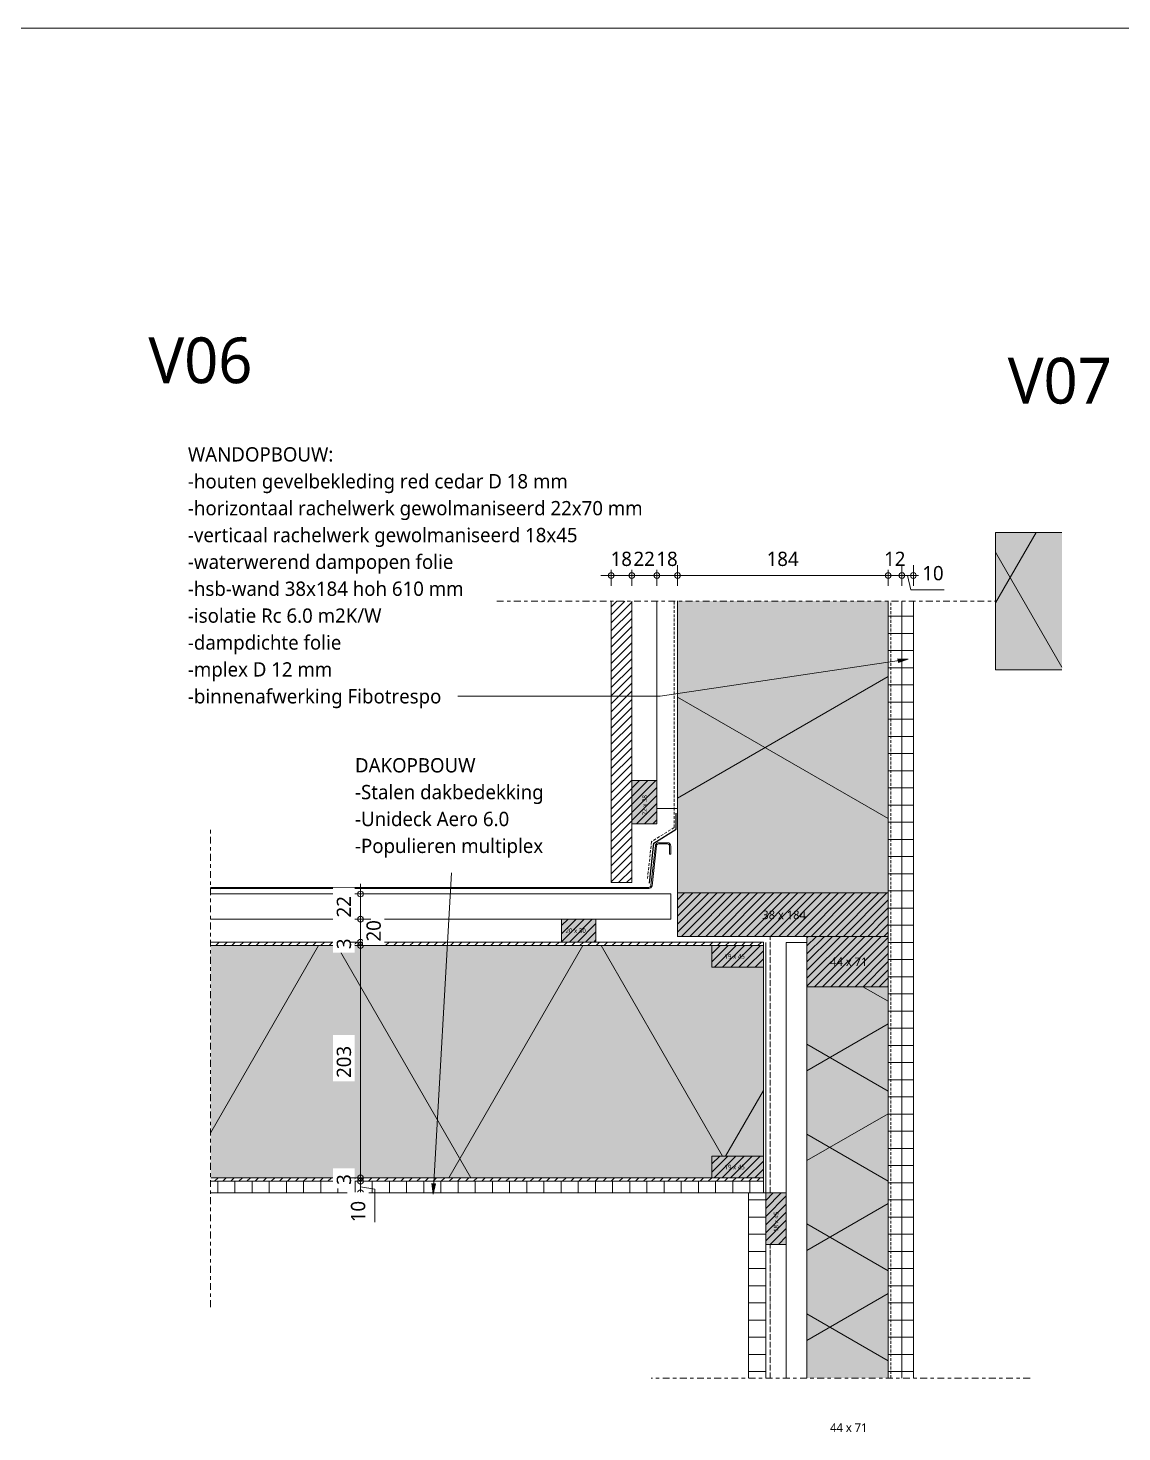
# Model space of a CAD drawing. Header units: millimetres. Extents: x 1381 to 5981, y 1743 to 14688.
# Drawn here: x 3854 to 4810, y 10162 to 11389 of the extents above; entities that cross this region are included whole.
import ezdxf

# ---------------------------------------------------------------- set-up
doc = ezdxf.new("R2010")
doc.units = ezdxf.units.MM
for name, pattern in [('MV_center', [15, 6, -3, 3, -3]), ('MV_hartlijn_staal', [6.6, 5, -0.8, 0, -0.8]), ('MV_hidden', [3.75, 2.5, -1.25])]:
    doc.linetypes.add(name, pattern=pattern)
for name, color, linetype, lineweight in [('A-ANNO-DIMS', 211, 'Continuous', 13), ('A-ANNO-DIMS-5', 211, 'Continuous', 13), ('A-ANNO-NOTE', 131, 'Continuous', 18), ('A-DETL', 90, 'Continuous', 13), ('A-DETL-GENF', 92, 'Continuous', 18), ('A-DETL-MEDM', 33, 'Continuous', 18), ('A-DETL-THIN', 151, 'Continuous', 18), ('G-ANNO-TEXT', 231, 'Continuous', 13)]:
    doc.layers.add(name, color=color, linetype=linetype, lineweight=lineweight)
doc.styles.add('Segoe UI', font='segoeui.ttf', dxfattribs={"height": 7.5})
doc.styles.add('Segoe UI_1', font='segoeui.ttf', dxfattribs={"height": 4})
doc.styles.add('Segoe UI_2', font='segoeui.ttf', dxfattribs={"height": 12.5})
doc.styles.add('Segoe UI_3', font='segoeui.ttf', dxfattribs={"height": 40})
doc.styles.add('Segoe UI_B', font='segoeui.ttf', dxfattribs={"height": 12.5})
doc.dimstyles.new('2_5_mm', dxfattribs={"dimscale": 304.8, "dimtxt": 13.092049, "dimasz": 0.016404, "dimexe": 0.029528, "dimexo": 0.0625, "dimgap": 0.014764, "dimtad": 1, "dimdec": 0, "dimzin": 0, "dimdsep": 46, "dimtxsty": 'Segoe UI_2', "dimblk1": 'DOTBLANK', "dimblk2": 'DOTBLANK', "dimsah": 1, "dimcen": 0.09, "dimdle": 0.029528, "dimazin": 0, "dimtfac": 1, "dimtdec": 4, "dimtix": 1, "dimtmove": 0, "dimatfit": 3, "dimfxl": 0.029528, "dimfxlon": 1, "dimtvp": 1, "dimtfill": 1, "dimtolj": 1, "dimtzin": 0, "dimarcsym": 2})
doc.dimstyles.new('2_5_mm_1', dxfattribs={"dimscale": 304.8, "dimtxt": 13.092049, "dimasz": 0.016404, "dimexe": 0.029528, "dimexo": 0.0625, "dimgap": 0.014764, "dimtad": 1, "dimdec": 0, "dimzin": 0, "dimdsep": 46, "dimtxsty": 'Segoe UI_2', "dimblk1": 'DOTBLANK', "dimblk2": 'DOTBLANK', "dimsah": 1, "dimcen": 0.09, "dimdle": 0.029528, "dimazin": 0, "dimtfac": 1, "dimtdec": 4, "dimtix": 1, "dimtmove": 1, "dimatfit": 3, "dimfxl": 0.029528, "dimfxlon": 1, "dimtvp": 1, "dimtfill": 1, "dimtolj": 1, "dimtzin": 0, "dimarcsym": 2})
doc.dimstyles.new('2_5_mm_2', dxfattribs={"dimscale": 304.8, "dimtxt": 13.092049, "dimasz": 0.016404, "dimexe": 0.029528, "dimexo": 0.0625, "dimgap": 0.014764, "dimtad": 1, "dimdec": 0, "dimzin": 0, "dimdsep": 46, "dimtxsty": 'Segoe UI_2', "dimblk1": 'DOTBLANK', "dimblk2": 'DOTBLANK', "dimsah": 1, "dimcen": 0.09, "dimdle": 0.029528, "dimazin": 0, "dimtfac": 1, "dimtdec": 4, "dimtix": 1, "dimtmove": 2, "dimatfit": 3, "dimfxl": 0.029528, "dimfxlon": 1, "dimtvp": 1, "dimtfill": 1, "dimtolj": 1, "dimtzin": 0, "dimarcsym": 2})
pattern_1 = [(45, (0, 0), (-3.535534, 3.535534), [])]
pattern_2 = [(90, (0, 0), (-15, 9e-16), [])]

# ---------------------------------------------------------------- blocks, each defined once
blk = doc.blocks.new('00 plaatmateriaal - d_12 mm-3690224-Details Strandbaak Paviljoen')
at = {"layer": 'A-DETL-GENF', "lineweight": 13}
h = blk.add_hatch(dxfattribs=at)
h.set_pattern_fill('FP_3', color=256, style=0, pattern_type=2)
h.set_pattern_definition(pattern_2)
h.paths.add_polyline_path([(65, -12), (744, -12), (744, 0), (65, 0)])
blk = doc.blocks.new('00 hout_rechthoekig_sls - SLS 38x184-V60-Details Strandbaak Paviljoen')
at = {"layer": 'A-DETL-GENF', "lineweight": 13}
blk.add_hatch(color=256, dxfattribs=at).paths.add_polyline_path([(0, -38), (184, -38), (184, 0), (0, 0)])
at = {"layer": 'A-DETL-MEDM', "lineweight": 13}
h = blk.add_hatch(dxfattribs=at)
h.set_pattern_fill('FP_88', color=256, style=0, pattern_type=2)
h.set_pattern_definition([(45, (-4421.842, -10633.34), (-3.535534, 3.535534), [])])
h.paths.add_polyline_path([(0, -38), (184, -38), (184, 0), (0, 0)])
at = {"layer": 'A-DETL-MEDM'}
for p, q in [((0, 0), (184, 0)), ((0, -38), (0, 0)), ((184, 0), (184, -38)), ((184, 0), (184, -38)), ((184, 0), (184, -38)), ((113, -38), (0, -38)), ((113, -38), (0, -38)), ((184, -38), (113, -38)), ((184, -38), (113, -38))]:
    blk.add_line(p, q, dxfattribs=at)
blk = doc.blocks.new('42 isolatie - Type 1-3777391-Details Strandbaak Paviljoen')
at = {"layer": 'A-DETL-GENF'}
blk.add_hatch(color=256, dxfattribs=at).paths.add_polyline_path([(0.3, 0.8), (255.3, 0.8), (255.3, 184.8), (0.3, 184.8)])
at = {"layer": 'A-DETL-GENF', "lineweight": 13}
h = blk.add_hatch(dxfattribs=at)
h.set_pattern_fill('FP_2', color=256, style=0, pattern_type=2)
h.set_pattern_definition([(60, (-2126.39, 181.76), (-155.885, 90), []), (120, (-2126.39, 181.76), (-155.885, -90), [])])
h.paths.add_polyline_path([(0.3, 0.8), (255.3, 0.8), (255.3, 184.8), (0.3, 184.8)])
at = {"layer": 'A-DETL-GENF'}
for p, q in [((255.3, 184.8), (0.3, 184.8)), ((0.3, 184.8), (0.3, 0.8)), ((255.3, 184.8), (0.3, 184.8)), ((0.3, 184.8), (0.3, 0.8)), ((0.3, 0.8), (255.3, 0.8)), ((0.3, 0.8), (255.3, 0.8))]:
    blk.add_line(p, q, dxfattribs=at)
blk = doc.blocks.new('00 plaatmateriaal - d_10 mm-3690226-Details Strandbaak Paviljoen')
at = {"layer": 'A-DETL-GENF', "lineweight": 13}
h = blk.add_hatch(dxfattribs=at)
h.set_pattern_fill('FP_3', color=256, style=0, pattern_type=2)
h.set_pattern_definition(pattern_2)
h.paths.add_polyline_path([(736.2, 0), (57.2, 0), (57.2, -10), (736.2, -10)])
at = {"layer": 'A-DETL-MEDM'}
for p, q in [((736.2, 0), (57.2, 0)), ((57.2, -10), (736.2, -10))]:
    blk.add_line(p, q, dxfattribs=at)
blk = doc.blocks.new('NLRS_00_DI_maskeer - Type 1-V61-Details Strandbaak Paviljoen')
at = {"layer": 'A-DETL-GENF', "linetype": 'MV_center'}
blk.add_line((366, 0), (-69.7, 0), dxfattribs=at)
blk = doc.blocks.new('42 isolatie - Type 1-3777735-Details Strandbaak Paviljoen')
at = {"layer": 'A-DETL-GENF'}
blk.add_hatch(color=256, dxfattribs=at).paths.add_polyline_path([(386.3, -0.8), (44.3, -0.8), (44.3, -71.8), (386.3, -71.8)])
at = {"layer": 'A-DETL-GENF', "lineweight": 13}
h = blk.add_hatch(dxfattribs=at)
h.set_pattern_fill('FP_11', color=256, style=0, pattern_type=2)
h.set_pattern_definition([(300, (32.3, -205.2), (-58.89, -34), []), (240, (32.3, -205.2), (-58.89, 34), [])])
h.paths.add_polyline_path([(386.3, -0.8), (44.3, -0.8), (44.3, -71.8), (386.3, -71.8)])
at = {"layer": 'A-DETL-GENF'}
for p, q in [((386.3, -0.8), (44.3, -0.8)), ((386.3, -0.8), (44.3, -0.8)), ((44.3, -71.8), (386.3, -71.8)), ((44.3, -71.8), (386.3, -71.8))]:
    blk.add_line(p, q, dxfattribs=at)
blk = doc.blocks.new('00 hout_rechthoekig_sls - Vuren 44x71-V62-Details Strandbaak Paviljoen')
at = {"layer": 'A-DETL-GENF', "lineweight": 13}
blk.add_hatch(color=256, dxfattribs=at).paths.add_polyline_path([(0, -44), (71, -44), (71, 0), (0, 0)])
at = {"layer": 'A-DETL-MEDM', "lineweight": 13}
h = blk.add_hatch(dxfattribs=at)
h.set_pattern_fill('FP_89', color=256, style=0, pattern_type=2)
h.set_pattern_definition([(45, (-4534.842, -10595.34), (-3.535534, 3.535534), [])])
h.paths.add_polyline_path([(0, -44), (71, -44), (71, 0), (0, 0)])
at = {"layer": 'A-DETL-MEDM'}
for p, q in [((0, 0), (71, 0)), ((0, -44), (0, 0)), ((71, 0), (71, -44)), ((71, 0), (71, -44)), ((71, 0), (71, -44)), ((71, -44), (0, -44)), ((71, -44), (0, -44))]:
    blk.add_line(p, q, dxfattribs=at)
blk = doc.blocks.new('42 isolatie - Type 1-3777572-Details Strandbaak Paviljoen')
at = {"layer": 'A-DETL-GENF'}
blk.add_hatch(color=256, dxfattribs=at).paths.add_polyline_path([(505.3, 0.8), (505.3, 19.8), (550.3, 19.8), (550.3, 184.8), (505.3, 184.8), (505.3, 203.8), (67.3, 203.8), (67.3, 0.8)])
at = {"layer": 'A-DETL-GENF', "lineweight": 13}
h = blk.add_hatch(dxfattribs=at)
h.set_pattern_fill('FP_90', color=256, style=0, pattern_type=2)
h.set_pattern_definition([(60, (-2119.43, 200.86), (-173.205, 100), []), (120, (-2119.43, 200.86), (-173.205, -100), [])])
h.paths.add_polyline_path([(505.3, 0.8), (505.3, 19.8), (550.3, 19.8), (550.3, 184.8), (505.3, 184.8), (505.3, 203.8), (67.3, 203.8), (67.3, 0.8)])
at = {"layer": 'A-DETL-GENF'}
for p, q in [((505.3, 203.8), (67.3, 203.8)), ((505.3, 203.8), (67.3, 203.8)), ((550.3, 19.8), (550.3, 184.8)), ((550.3, 19.8), (550.3, 184.8)), ((67.3, 0.8), (505.3, 0.8)), ((67.3, 0.8), (505.3, 0.8))]:
    blk.add_line(p, q, dxfattribs=at)
blk = doc.blocks.new('00 plaatmateriaal - d_10 mm-3690229-Details Strandbaak Paviljoen')
at = {"layer": 'A-DETL-GENF', "lineweight": 13}
h = blk.add_hatch(dxfattribs=at)
h.set_pattern_fill('FP_3', color=256, style=0, pattern_type=2)
h.set_pattern_definition(pattern_2)
h.paths.add_polyline_path([(550, -10), (550, 0), (67, 0), (67, -10)])
at = {"layer": 'A-DETL-MEDM'}
for p, q in [((550, 0), (67, 0)), ((550, -10), (550, 0)), ((67, -10), (550, -10))]:
    blk.add_line(p, q, dxfattribs=at)
blk = doc.blocks.new('00 hout_rechthoekig_sls - Vuren 19x45-4309816-Details Strandbaak Paviljoen')
at = {"layer": 'A-DETL-GENF', "lineweight": 13}
blk.add_hatch(color=256, dxfattribs=at).paths.add_polyline_path([(0, 19), (0, 0), (45, 0), (45, 19)])
at = {"layer": 'A-DETL-MEDM', "lineweight": 13}
h = blk.add_hatch(dxfattribs=at)
h.set_pattern_fill('FP_91', color=256, style=0, pattern_type=2)
h.set_pattern_definition([(225, (4496.842, 10403.34), (3.535534, -3.535534), [])])
h.paths.add_polyline_path([(0, 19), (0, 0), (45, 0), (45, 19)])
at = {"layer": 'A-DETL-MEDM'}
for p, q in [((45, 19), (0, 19)), ((0, 19), (0, 0)), ((45, 19), (0, 19)), ((45, 0), (45, 19)), ((45, 0), (45, 19)), ((45, 0), (45, 19)), ((0, 0), (45, 0))]:
    blk.add_line(p, q, dxfattribs=at)
blk = doc.blocks.new('00 hout_rechthoekig_sls - Vuren 19x45-V64-Details Strandbaak Paviljoen')
at = {"layer": 'A-DETL-GENF', "lineweight": 13}
blk.add_hatch(color=256, dxfattribs=at).paths.add_polyline_path([(0, 19), (0, 0), (45, 0), (45, 19)])
at = {"layer": 'A-DETL-MEDM', "lineweight": 13}
h = blk.add_hatch(dxfattribs=at)
h.set_pattern_fill('FP_92', color=256, style=0, pattern_type=2)
h.set_pattern_definition([(225, (4496.842, 10587.34), (3.535534, -3.535534), [])])
h.paths.add_polyline_path([(0, 19), (0, 0), (45, 0), (45, 19)])
at = {"layer": 'A-DETL-MEDM'}
for p, q in [((45, 19), (0, 19)), ((0, 19), (0, 0)), ((45, 19), (0, 19)), ((45, 0), (45, 19)), ((45, 0), (45, 19)), ((45, 0), (45, 19)), ((0, 0), (45, 0))]:
    blk.add_line(p, q, dxfattribs=at)
blk = doc.blocks.new('00 hout_rechthoekig_sls - Vuren 22x38-V65-Details Strandbaak Paviljoen')
at = {"layer": 'A-DETL-GENF', "lineweight": 13}
blk.add_hatch(color=256, dxfattribs=at).paths.add_polyline_path([(38, 22), (0, 22), (0, 0), (38, 0)])
at = {"layer": 'A-DETL-MEDM', "lineweight": 13}
h = blk.add_hatch(dxfattribs=at)
h.set_pattern_fill('FP_93', color=256, style=0, pattern_type=2)
h.set_pattern_definition([(135, (10731.522, -4381.842), (-3.535534, -3.535534), [])])
h.paths.add_polyline_path([(38, 22), (0, 22), (0, 0), (38, 0)])
at = {"layer": 'A-DETL-MEDM'}
for p, q in [((38, 22), (0, 22)), ((0, 22), (0, 0)), ((38, 22), (0, 22)), ((38, 0), (38, 22)), ((38, 0), (38, 22)), ((38, 0), (38, 22)), ((0, 0), (38, 0))]:
    blk.add_line(p, q, dxfattribs=at)
blk = doc.blocks.new('00 hout_rechthoekig_sls - Vuren 18x45-V66-Details Strandbaak Paviljoen')
at = {"layer": 'A-DETL-GENF', "lineweight": 13}
blk.add_hatch(color=256, dxfattribs=at).paths.add_polyline_path([(45, 18), (0, 18), (0, 0), (45, 0)])
at = {"layer": 'A-DETL-MEDM', "lineweight": 13}
h = blk.add_hatch(dxfattribs=at)
h.set_pattern_fill('FP_94', color=256, style=0, pattern_type=2)
h.set_pattern_definition([(135, (10371.06, -4498.842), (-3.535534, -3.535534), [])])
h.paths.add_polyline_path([(45, 18), (0, 18), (0, 0), (45, 0)])
at = {"layer": 'A-DETL-MEDM'}
for p, q in [((45, 18), (0, 18)), ((0, 18), (0, 0)), ((45, 18), (0, 18)), ((45, 0), (45, 18)), ((45, 0), (45, 18)), ((45, 0), (45, 18)), ((0, 0), (45, 0))]:
    blk.add_line(p, q, dxfattribs=at)
blk = doc.blocks.new('00 plaatmateriaal - d_15 mm-3690233-Details Strandbaak Paviljoen')
at = {"layer": 'A-DETL-GENF', "lineweight": 13}
h = blk.add_hatch(dxfattribs=at)
h.set_pattern_fill('FP_3', color=256, style=0, pattern_type=2)
h.set_pattern_definition(pattern_2)
h.paths.add_polyline_path([(161.7, 0), (0, 0), (0, -15), (161.7, -15)])
at = {"layer": 'A-DETL-MEDM'}
for p, q in [((161.7, 0), (0, 0)), ((0, 0), (0, -15)), ((0, -15), (161.7, -15))]:
    blk.add_line(p, q, dxfattribs=at)
blk = doc.blocks.new('NLRS_00_DI_maskeer - Type 1-4234866-Details Strandbaak Paviljoen')
at = {"layer": 'A-DETL-GENF', "linetype": 'MV_center'}
blk.add_line((231, 0), (-100, 0), dxfattribs=at)
blk = doc.blocks.new('NLRS_00_DI_maskeer - Type 1-4234867-Details Strandbaak Paviljoen')
at = {"layer": 'A-DETL-GENF', "linetype": 'MV_center'}
blk.add_line((319, 0), (-100, 0), dxfattribs=at)
blk = doc.blocks.new('00 hout_rechthoekig_sls - Vuren 20x30-4309817-Details Strandbaak Paviljoen')
at = {"layer": 'A-DETL-GENF', "lineweight": 13}
blk.add_hatch(color=256, dxfattribs=at).paths.add_polyline_path([(0, 20), (0, 0), (30, 0), (30, 20)])
at = {"layer": 'A-DETL-MEDM', "lineweight": 13}
h = blk.add_hatch(dxfattribs=at)
h.set_pattern_fill('FP_95', color=256, style=0, pattern_type=2)
h.set_pattern_definition([(225, (4350.46, 10610.34), (3.535534, -3.535534), [])])
h.paths.add_polyline_path([(0, 20), (0, 0), (30, 0), (30, 20)])
at = {"layer": 'A-DETL-MEDM'}
for p, q in [((30, 20), (0, 20)), ((0, 20), (0, 0)), ((30, 20), (0, 20)), ((30, 0), (30, 20)), ((30, 0), (30, 20)), ((30, 0), (30, 20)), ((0, 0), (30, 0))]:
    blk.add_line(p, q, dxfattribs=at)
blk = doc.blocks.new('42 isolatie - Type 1-3871301-Details Strandbaak Paviljoen')
at = {"layer": 'A-DETL-GENF'}
h = blk.add_hatch(color=256, dxfattribs=at)
h.paths.add_polyline_path([(432.8, -0.8), (374.7, -0.8), (374.7, -120.8), (432.8, -120.8), (432.8, -100.8)])
h.paths.add_polyline_path([(85, -0.8), (0.3, -0.8), (0.3, -100.8), (85, -100.8), (85, -36.3)])
h.paths.add_polyline_path([(2.3, -102.8), (2.3, -120.8), (85, -120.8), (85, -102.8)])
at = {"layer": 'A-DETL-GENF', "lineweight": 13}
h = blk.add_hatch(dxfattribs=at)
h.set_pattern_fill('FP_64', color=256, style=0, pattern_type=2)
h.set_pattern_definition([(300, (12.83, -244.8), (-107.387, -62), []), (240, (12.83, -244.8), (-107.387, 62), [])])
h.paths.add_polyline_path([(432.8, -0.8), (374.7, -0.8), (374.7, -120.8), (432.8, -120.8), (432.8, -100.8)])
h.paths.add_polyline_path([(85, -0.8), (0.3, -0.8), (0.3, -100.8), (85, -100.8), (85, -36.3)])
h.paths.add_polyline_path([(2.3, -102.8), (2.3, -120.8), (85, -120.8), (85, -102.8)])
at = {"layer": 'A-DETL-GENF'}
for p, q in [((85, -0.8), (0.3, -0.8)), ((0.3, -0.8), (0.3, -36.3)), ((85, -0.8), (0.3, -0.8)), ((432.8, -0.8), (374.7, -0.8)), ((432.8, -0.8), (374.7, -0.8)), ((432.8, -120.8), (432.8, -0.8)), ((432.8, -120.8), (432.8, -0.8)), ((2.3, -120.8), (85, -120.8)), ((2.3, -120.8), (85, -120.8)), ((374.7, -120.8), (432.8, -120.8)), ((374.7, -120.8), (432.8, -120.8))]:
    blk.add_line(p, q, dxfattribs=at)
blk = doc.blocks.new('DIMBLOCK75-Details Strandbaak Paviljoen')
at = {"layer": 'A-ANNO-DIMS-5'}
for p, q in [((4363.8, 10910.6), (4363.8, 10919.6)), ((4381.8, 10910.6), (4381.8, 10919.6)), ((4354.8, 10910.6), (4381.8, 10910.6)), ((4363.8, 10910.6), (4363.8, 10901.6)), ((4381.8, 10910.6), (4381.8, 10901.6))]:
    blk.add_line(p, q, dxfattribs=at)
for centre in [(4363.8, 10910.6), (4381.8, 10910.6)]:
    blk.add_circle(centre, 2.5, dxfattribs=at)
at = {"layer": 'A-ANNO-DIMS-5', "color": 0, "insert": (4363.3, 10931.4), "char_height": 12.5, "width": 22.852, "attachment_point": 1, "line_spacing_factor": 1.142579, "style": 'Segoe UI_2', "bg_fill": 3, "box_fill_scale": 1.25, "bg_fill_color": 9, "bg_fill_true_color": 13158600, "bg_fill_transparency": 0}
blk.add_mtext('18', dxfattribs=at)
blk = doc.blocks.new('_DotBlank')
at = {"color": 0, "linetype": 'ByBlock', "lineweight": -2}
blk.add_line((-0.5, 0), (-1, 0), dxfattribs=at)
blk.add_circle((0, 0), 0.5, dxfattribs=at)
blk = doc.blocks.new('DIMBLOCK76-Details Strandbaak Paviljoen')
at = {"layer": 'A-ANNO-DIMS-5'}
for p, q in [((4381.8, 10910.6), (4381.8, 10919.6)), ((4403.8, 10910.6), (4403.8, 10919.6)), ((4381.8, 10910.6), (4403.8, 10910.6)), ((4381.8, 10910.6), (4381.8, 10901.6)), ((4403.8, 10910.6), (4403.8, 10901.6))]:
    blk.add_line(p, q, dxfattribs=at)
for centre in [(4381.8, 10910.6), (4403.8, 10910.6)]:
    blk.add_circle(centre, 2.5, dxfattribs=at)
at = {"layer": 'A-ANNO-DIMS-5', "color": 0, "insert": (4383.3, 10931.4), "char_height": 12.5, "width": 22.852, "attachment_point": 1, "line_spacing_factor": 1.142579, "style": 'Segoe UI_2', "bg_fill": 3, "box_fill_scale": 1.25, "bg_fill_color": 9, "bg_fill_true_color": 13158600, "bg_fill_transparency": 0}
blk.add_mtext('22', dxfattribs=at)
blk = doc.blocks.new('DIMBLOCK77-Details Strandbaak Paviljoen')
at = {"layer": 'A-ANNO-DIMS-5'}
for p, q in [((4403.8, 10910.6), (4403.8, 10919.6)), ((4421.8, 10910.6), (4421.8, 10919.6)), ((4403.8, 10910.6), (4421.8, 10910.6)), ((4403.8, 10910.6), (4403.8, 10901.6)), ((4421.8, 10910.6), (4421.8, 10901.6))]:
    blk.add_line(p, q, dxfattribs=at)
for centre in [(4403.8, 10910.6), (4421.8, 10910.6)]:
    blk.add_circle(centre, 2.5, dxfattribs=at)
at = {"layer": 'A-ANNO-DIMS-5', "color": 0, "insert": (4403.3, 10931.4), "char_height": 12.5, "width": 22.852, "attachment_point": 1, "line_spacing_factor": 1.142579, "style": 'Segoe UI_2', "bg_fill": 3, "box_fill_scale": 1.25, "bg_fill_color": 9, "bg_fill_true_color": 13158600, "bg_fill_transparency": 0}
blk.add_mtext('18', dxfattribs=at)
blk = doc.blocks.new('DIMBLOCK78-Details Strandbaak Paviljoen')
at = {"layer": 'A-ANNO-DIMS-5'}
for p, q in [((4421.8, 10910.6), (4421.8, 10919.6)), ((4605.8, 10910.6), (4605.8, 10919.6)), ((4421.8, 10910.6), (4605.8, 10910.6)), ((4421.8, 10910.6), (4421.8, 10901.6)), ((4605.8, 10910.6), (4605.8, 10901.6))]:
    blk.add_line(p, q, dxfattribs=at)
for centre in [(4421.8, 10910.6), (4605.8, 10910.6)]:
    blk.add_circle(centre, 2.5, dxfattribs=at)
at = {"layer": 'A-ANNO-DIMS-5', "color": 0, "insert": (4499.6, 10931.4), "char_height": 12.5, "width": 34.277, "attachment_point": 1, "line_spacing_factor": 1.142579, "style": 'Segoe UI_2', "bg_fill": 3, "box_fill_scale": 1.25, "bg_fill_color": 9, "bg_fill_true_color": 13158600, "bg_fill_transparency": 0}
blk.add_mtext('184', dxfattribs=at)
blk = doc.blocks.new('DIMBLOCK79-Details Strandbaak Paviljoen')
at = {"layer": 'A-ANNO-DIMS-5'}
for p, q in [((4605.8, 10910.6), (4605.8, 10919.6)), ((4617.8, 10910.6), (4617.8, 10919.6)), ((4605.8, 10910.6), (4617.8, 10910.6)), ((4605.8, 10910.6), (4605.8, 10901.6)), ((4617.8, 10910.6), (4617.8, 10901.6))]:
    blk.add_line(p, q, dxfattribs=at)
for centre in [(4605.8, 10910.6), (4617.8, 10910.6)]:
    blk.add_circle(centre, 2.5, dxfattribs=at)
at = {"layer": 'A-ANNO-DIMS-5', "color": 0, "insert": (4602.3, 10931.4), "char_height": 12.5, "width": 22.852, "attachment_point": 1, "line_spacing_factor": 1.142579, "style": 'Segoe UI_2', "bg_fill": 3, "box_fill_scale": 1.25, "bg_fill_color": 9, "bg_fill_true_color": 13158600, "bg_fill_transparency": 0}
blk.add_mtext('12', dxfattribs=at)
blk = doc.blocks.new('DIMBLOCK80-Details Strandbaak Paviljoen')
at = {"layer": 'A-ANNO-DIMS-5'}
for p, q in [((4617.8, 10910.6), (4617.8, 10919.6)), ((4627.8, 10910.6), (4627.8, 10919.6)), ((4617.8, 10910.6), (4636.8, 10910.6)), ((4617.8, 10910.6), (4617.8, 10901.6)), ((4625.6, 10898.1), (4622.8, 10910.6)), ((4627.8, 10910.6), (4627.8, 10901.6)), ((4654.6, 10898.1), (4625.6, 10898.1))]:
    blk.add_line(p, q, dxfattribs=at)
for centre in [(4617.8, 10910.6), (4627.8, 10910.6)]:
    blk.add_circle(centre, 2.5, dxfattribs=at)
at = {"layer": 'A-ANNO-DIMS-5', "color": 0, "insert": (4635.6, 10918.9), "char_height": 12.5, "width": 22.852, "attachment_point": 1, "line_spacing_factor": 1.142579, "style": 'Segoe UI_2', "bg_fill": 3, "box_fill_scale": 1.25, "bg_fill_color": 9, "bg_fill_true_color": 13158600, "bg_fill_transparency": 0}
blk.add_mtext('10', dxfattribs=at)
blk = doc.blocks.new('DIMBLOCK85-Details Strandbaak Paviljoen')
at = {"layer": 'A-ANNO-DIMS-5'}
for p, q in [((4144.8, 10381.3), (4135.8, 10381.3)), ((4144.8, 10362.3), (4144.8, 10381.3)), ((4144.8, 10381.3), (4153.8, 10381.3)), ((4144.8, 10371.3), (4135.8, 10371.3)), ((4157.3, 10374.5), (4144.8, 10376.3)), ((4144.8, 10371.3), (4153.8, 10371.3)), ((4157.3, 10345.5), (4157.3, 10374.5))]:
    blk.add_line(p, q, dxfattribs=at)
for centre in [(4144.8, 10381.3), (4144.8, 10371.3)]:
    blk.add_circle(centre, 2.5, dxfattribs=at)
at = {"layer": 'A-ANNO-DIMS-5', "color": 0, "insert": (4136.4, 10345.5), "char_height": 12.5, "width": 22.852, "attachment_point": 1, "rotation": 90, "line_spacing_factor": 1.142579, "style": 'Segoe UI_2', "bg_fill": 3, "box_fill_scale": 1.25, "bg_fill_color": 9, "bg_fill_true_color": 13158600, "bg_fill_transparency": 0}
blk.add_mtext('10', dxfattribs=at)
blk = doc.blocks.new('DIMBLOCK86-Details Strandbaak Paviljoen')
at = {"layer": 'A-ANNO-DIMS-5'}
for p, q in [((4144.8, 10384.3), (4135.8, 10384.3)), ((4144.8, 10381.3), (4135.8, 10381.3)), ((4144.8, 10381.3), (4144.8, 10384.3)), ((4144.8, 10384.3), (4153.8, 10384.3)), ((4144.8, 10381.3), (4153.8, 10381.3))]:
    blk.add_line(p, q, dxfattribs=at)
for centre in [(4144.8, 10384.3), (4144.8, 10381.3)]:
    blk.add_circle(centre, 2.5, dxfattribs=at)
at = {"layer": 'A-ANNO-DIMS-5', "color": 0, "insert": (4124, 10378.1), "char_height": 12.5, "width": 11.426, "attachment_point": 1, "rotation": 90, "line_spacing_factor": 1.142579, "style": 'Segoe UI_2', "bg_fill": 3, "box_fill_scale": 1.25, "bg_fill_color": 9, "bg_fill_true_color": 13158600, "bg_fill_transparency": 0}
blk.add_mtext('3', dxfattribs=at)
blk = doc.blocks.new('DIMBLOCK87-Details Strandbaak Paviljoen')
at = {"layer": 'A-ANNO-DIMS-5'}
for p, q in [((4144.8, 10587.3), (4135.8, 10587.3)), ((4144.8, 10384.3), (4144.8, 10587.3)), ((4144.8, 10587.3), (4153.8, 10587.3)), ((4144.8, 10384.3), (4135.8, 10384.3)), ((4144.8, 10384.3), (4153.8, 10384.3))]:
    blk.add_line(p, q, dxfattribs=at)
for centre in [(4144.8, 10587.3), (4144.8, 10384.3)]:
    blk.add_circle(centre, 2.5, dxfattribs=at)
at = {"layer": 'A-ANNO-DIMS-5', "color": 0, "insert": (4124, 10471.6), "char_height": 12.5, "width": 34.277, "attachment_point": 1, "rotation": 90, "line_spacing_factor": 1.142579, "style": 'Segoe UI_2', "bg_fill": 3, "box_fill_scale": 1.25, "bg_fill_color": 9, "bg_fill_true_color": 13158600, "bg_fill_transparency": 0}
blk.add_mtext('203', dxfattribs=at)
blk = doc.blocks.new('DIMBLOCK88-Details Strandbaak Paviljoen')
at = {"layer": 'A-ANNO-DIMS-5'}
for p, q in [((4144.8, 10590.3), (4135.8, 10590.3)), ((4144.8, 10587.3), (4135.8, 10587.3)), ((4144.8, 10587.3), (4144.8, 10590.3)), ((4144.8, 10590.3), (4153.8, 10590.3)), ((4144.8, 10587.3), (4153.8, 10587.3))]:
    blk.add_line(p, q, dxfattribs=at)
for centre in [(4144.8, 10590.3), (4144.8, 10587.3)]:
    blk.add_circle(centre, 2.5, dxfattribs=at)
at = {"layer": 'A-ANNO-DIMS-5', "color": 0, "insert": (4124, 10584.1), "char_height": 12.5, "width": 11.426, "attachment_point": 1, "rotation": 90, "line_spacing_factor": 1.142579, "style": 'Segoe UI_2', "bg_fill": 3, "box_fill_scale": 1.25, "bg_fill_color": 9, "bg_fill_true_color": 13158600, "bg_fill_transparency": 0}
blk.add_mtext('3', dxfattribs=at)
blk = doc.blocks.new('DIMBLOCK89-Details Strandbaak Paviljoen')
at = {"layer": 'A-ANNO-DIMS-5'}
for p, q in [((4144.8, 10610.3), (4135.8, 10610.3)), ((4144.8, 10590.3), (4144.8, 10610.3)), ((4144.8, 10610.3), (4153.8, 10610.3)), ((4144.8, 10590.3), (4135.8, 10590.3)), ((4144.8, 10590.3), (4153.8, 10590.3))]:
    blk.add_line(p, q, dxfattribs=at)
for centre in [(4144.8, 10610.3), (4144.8, 10590.3)]:
    blk.add_circle(centre, 2.5, dxfattribs=at)
at = {"layer": 'A-ANNO-DIMS-5', "color": 0, "insert": (4150, 10590.8), "char_height": 12.5, "width": 22.852, "attachment_point": 1, "rotation": 90, "line_spacing_factor": 1.142579, "style": 'Segoe UI_2', "bg_fill": 3, "box_fill_scale": 1.25, "bg_fill_color": 9, "bg_fill_true_color": 13158600, "bg_fill_transparency": 0}
blk.add_mtext('20', dxfattribs=at)
blk = doc.blocks.new('DIMBLOCK90-Details Strandbaak Paviljoen')
at = {"layer": 'A-ANNO-DIMS-5'}
for p, q in [((4144.8, 10610.3), (4144.8, 10641.3)), ((4144.8, 10632.3), (4135.8, 10632.3)), ((4144.8, 10632.3), (4153.8, 10632.3)), ((4144.8, 10610.3), (4135.8, 10610.3)), ((4144.8, 10610.3), (4153.8, 10610.3))]:
    blk.add_line(p, q, dxfattribs=at)
for centre in [(4144.8, 10632.3), (4144.8, 10610.3)]:
    blk.add_circle(centre, 2.5, dxfattribs=at)
at = {"layer": 'A-ANNO-DIMS-5', "color": 0, "insert": (4124, 10611.8), "char_height": 12.5, "width": 22.852, "attachment_point": 1, "rotation": 90, "line_spacing_factor": 1.142579, "style": 'Segoe UI_2', "bg_fill": 3, "box_fill_scale": 1.25, "bg_fill_color": 9, "bg_fill_true_color": 13158600, "bg_fill_transparency": 0}
blk.add_mtext('22', dxfattribs=at)

msp = doc.modelspace()

# ---------------------------------------------------------------- hatches: boundary and pattern name
at = {"layer": 'A-DETL-GENF', "lineweight": 13}
h = msp.add_hatch(dxfattribs=at)
h.set_pattern_fill('FP_36', color=250, style=0, pattern_type=2)
h.set_pattern_definition(pattern_1)
h.paths.add_polyline_path([(4381.8, 10642.3), (4381.8, 10888.3), (4363.8, 10888.3), (4363.8, 10642.3)])
h = msp.add_hatch(dxfattribs=at)
h.set_pattern_fill('FP_36', color=250, style=0, pattern_type=2)
h.set_pattern_definition(pattern_1)
h.paths.add_polyline_path([(4013.8, 10587.3), (4496.8, 10587.3), (4496.8, 10590.3), (4013.8, 10590.3)])
h = msp.add_hatch(dxfattribs=at)
h.set_pattern_fill('FP_36', color=250, style=0, pattern_type=2)
h.set_pattern_definition(pattern_1)
h.paths.add_polyline_path([(4496.8, 10381.3), (4496.8, 10384.3), (4013.8, 10384.3), (4013.8, 10381.3), (4451.8, 10381.3)])
at = {"layer": 'G-ANNO-TEXT'}
for points in [[(4623.4, 10837.5), (4614.3, 10837.7), (4614.8, 10834.6)], [(4208.3, 10370.1), (4210.4, 10379), (4207.2, 10379.2)]]:
    msp.add_hatch(color=7, dxfattribs=at).paths.add_polyline_path(points)

# ---------------------------------------------------------------- linework, layer by layer
at = {"layer": 'A-DETL', "lineweight": 18}
for p, q in [((1381.5, 11388.9), (5981.5, 11388.9)), ((4363.8, 10888.3), (4363.8, 10642.3)), ((4381.8, 10731.5), (4381.8, 10888.3)), ((4403.8, 10731.5), (4403.8, 10888.3)), ((4403.8, 10707.1), (4421.8, 10707.1)), ((4381.8, 10642.3), (4381.8, 10693.5)), ((4363.8, 10642.3), (4381.8, 10642.3)), ((4013.8, 10632.3), (4415.9, 10632.3)), ((4415.9, 10610.3), (4415.9, 10632.3)), ((4415.9, 10610.3), (4013.8, 10610.3)), ((4320.5, 10590.3), (4013.8, 10590.3)), ((4496.8, 10590.3), (4350.5, 10590.3)), ((4496.8, 10587.3), (4496.8, 10590.3)), ((4498.8, 10371.1), (4498.8, 10589.8)), ((4516.8, 10371.1), (4516.8, 10589.8)), ((4516.8, 10589.8), (4534.8, 10589.8)), ((4496.8, 10381.3), (4496.8, 10384.3)), ((4498.8, 10209.3), (4498.8, 10326.1)), ((4516.8, 10209.3), (4516.8, 10326.1))]:
    msp.add_line(p, q, dxfattribs=at)
at = {"layer": 'A-DETL', "linetype": 'MV_hidden', "lineweight": 18}
for p, q in [((4418.8, 10690.4), (4418.8, 10888.3)), ((4608.2, 10209.3), (4608.2, 10888.3)), ((4418.8, 10690.4), (4399.1, 10678)), ((4399.1, 10678), (4395.4, 10644.9))]:
    msp.add_line(p, q, dxfattribs=at)
at = {"layer": 'A-DETL', "lineweight": 25}
for p, q in [((4420.7, 10688.9), (4420.7, 10703)), ((4401.1, 10676.7), (4420.7, 10688.9)), ((4397.2, 10641.7), (4401.1, 10676.7))]:
    msp.add_line(p, q, dxfattribs=at)
at = {"layer": 'A-DETL', "linetype": 'MV_hartlijn_staal'}
for p, q in [((4502.8, 10371.1), (4502.8, 10595.3)), ((4502.8, 10209.3), (4502.8, 10326.1))]:
    msp.add_line(p, q, dxfattribs=at)
at = {"layer": 'A-DETL-THIN'}
for p, q in [((4402.4, 10674.6), (4398.5, 10639.7)), ((4403.4, 10674.5), (4399.5, 10639.5)), ((4405.3, 10677.1), (4412.9, 10677.1)), ((4412.9, 10676.1), (4405.3, 10676.1)), ((4414.9, 10667.1), (4414.9, 10674.1)), ((4415.9, 10674.1), (4415.9, 10667.1)), ((4414.9, 10667.1), (4415.9, 10667.1)), ((4013.8, 10638.1), (4396.6, 10638.1)), ((4013.8, 10637.1), (4396.6, 10637.1))]:
    msp.add_line(p, q, dxfattribs=at)
for centre, radius, start, end in [((4405.3, 10674.1), 3, 90, 169), ((4405.3, 10674.1), 2, 90, 169), ((4412.9, 10674.1), 3, 0, 90), ((4412.9, 10674.1), 2, 0, 90), ((4396.6, 10640.1), 2, 270, 349), ((4396.6, 10640.1), 3, 270, 349)]:
    msp.add_arc(centre, radius, start, end, dxfattribs=at)
at = {"layer": 'G-ANNO-TEXT', "color": 250}
for p, q in [((4623.4, 10837.5), (4406.7, 10805.1)), ((4623.4, 10837.5), (4614.3, 10837.7)), ((4614.3, 10837.7), (4614.8, 10834.6)), ((4614.8, 10834.6), (4623.4, 10837.5)), ((4406.7, 10805.1), (4229.7, 10805.1)), ((4208.3, 10370.1), (4224.2, 10650.9)), ((4210.4, 10379), (4207.2, 10379.2)), ((4207.2, 10379.2), (4208.3, 10370.1)), ((4208.3, 10370.1), (4210.4, 10379))]:
    msp.add_line(p, q, dxfattribs=at)

# ---------------------------------------------------------------- block references
at = {"layer": 'A-DETL-GENF'}
for name, p, rotation in [('42 isolatie - Type 1-3871301-Details Strandbaak Paviljoen', (5132.3, 10827.5), 180), ('42 isolatie - Type 1-3777391-Details Strandbaak Paviljoen', (4606.6, 10633.1), 89.99999999999999), ('42 isolatie - Type 1-3777735-Details Strandbaak Paviljoen', (4606.6, 10595.6), 270.0000000000004)]:
    msp.add_blockref(name, p, dxfattribs=dict(at, rotation=rotation))
at = {"layer": 'A-DETL-GENF', "linetype": 'MV_center'}
for name, p, rotation in [('NLRS_00_DI_maskeer - Type 1-V61-Details Strandbaak Paviljoen', (4629.8, 10888.3), 180), ('NLRS_00_DI_maskeer - Type 1-4234867-Details Strandbaak Paviljoen', (4013.8, 10590.3), 270)]:
    msp.add_blockref(name, p, dxfattribs=dict(at, rotation=rotation))
at = {"layer": 'A-DETL-GENF'}
msp.add_blockref('42 isolatie - Type 1-3777572-Details Strandbaak Paviljoen', (3946.6, 10383.5), dxfattribs=at)
at = {"layer": 'A-DETL-GENF', "linetype": 'MV_center'}
msp.add_blockref('NLRS_00_DI_maskeer - Type 1-4234866-Details Strandbaak Paviljoen', (4498.8, 10209.3), dxfattribs=at)
at = {"layer": 'A-DETL-MEDM'}
for name, p, rotation in [('00 plaatmateriaal - d_12 mm-3690224-Details Strandbaak Paviljoen', (4605.8, 10144.3), 90.00000000000006), ('00 plaatmateriaal - d_10 mm-3690226-Details Strandbaak Paviljoen', (4627.8, 10945.5), 270.0000000000002), ('00 plaatmateriaal - d_15 mm-3690233-Details Strandbaak Paviljoen', (4498.8, 10371.1), 270.0000000000002)]:
    msp.add_blockref(name, p, dxfattribs=dict(at, rotation=rotation))
at = {"layer": 'A-DETL-MEDM', "lineweight": 13}
for name, p, rotation in [('00 hout_rechthoekig_sls - Vuren 22x38-V65-Details Strandbaak Paviljoen', (4381.8, 10731.5), 269.9999999999957), ('00 hout_rechthoekig_sls - Vuren 20x30-4309817-Details Strandbaak Paviljoen', (4350.5, 10610.3), 180), ('00 hout_rechthoekig_sls - Vuren 19x45-V64-Details Strandbaak Paviljoen', (4496.8, 10587.3), 180), ('00 hout_rechthoekig_sls - Vuren 19x45-4309816-Details Strandbaak Paviljoen', (4496.8, 10403.3), 180), ('00 hout_rechthoekig_sls - Vuren 18x45-V66-Details Strandbaak Paviljoen', (4498.8, 10371.1), 269.9999999999957)]:
    msp.add_blockref(name, p, dxfattribs=dict(at, rotation=rotation))
for name, p in [('00 hout_rechthoekig_sls - SLS 38x184-V60-Details Strandbaak Paviljoen', (4421.8, 10633.3)), ('00 hout_rechthoekig_sls - Vuren 44x71-V62-Details Strandbaak Paviljoen', (4534.8, 10595.3))]:
    msp.add_blockref(name, p, dxfattribs=at)
at = {"layer": 'A-DETL-MEDM'}
msp.add_blockref('00 plaatmateriaal - d_10 mm-3690229-Details Strandbaak Paviljoen', (3946.8, 10381.3), dxfattribs=at)

# ---------------------------------------------------------------- texts
at = {"layer": 'A-ANNO-NOTE', "lineweight": 13, "char_height": 4, "width": 23.65, "attachment_point": 1, "rotation": 90, "style": 'Segoe UI_1'}
for s, insert in [('22 x 38', (4390.9, 10701)), ('18 x 45', (4505.9, 10337))]:
    msp.add_mtext(s, dxfattribs=dict(at, insert=insert))
at = {"layer": 'A-ANNO-NOTE', "lineweight": 13, "attachment_point": 1}
for s, insert, char_height, width, style in [('38 x 184', (4495.8, 10617.8), 7.5, 47.3, 'Segoe UI'), ('20 x 30', (4323.9, 10602.2), 4, 23.65, 'Segoe UI_1'), ('19 x 45', (4462.8, 10579.7), 4, 23.65, 'Segoe UI_1'), ('44 x 71', (4555.1, 10576.8), 7.5, 40.485, 'Segoe UI'), ('19 x 45', (4462.8, 10395.7), 4, 23.65, 'Segoe UI_1'), ('44 x 71', (4555.1, 10169.8), 7.5, 40.485, 'Segoe UI')]:
    msp.add_mtext(s, dxfattribs=dict(at, insert=insert, char_height=char_height, width=width, style=style))
at = {"layer": 'G-ANNO-TEXT', "color": 7, "attachment_point": 1}
for s, insert, char_height, width, style in [('V06', (3959.5, 11118.6), 40, 117.447, 'Segoe UI_3'), ('V07', (4710.3, 11100.8), 40, 117.447, 'Segoe UI_3'), ('WANDOPBOUW:', (3994, 11022.7), 12.5, 169.557, 'Segoe UI_B'), ('-houten gevelbekleding red cedar D 18 mm', (3994, 10999.2), 12.5, 411.266, 'Segoe UI_2'), ('-horizontaal rachelwerk gewolmaniseerd 22x70 mm', (3994, 10975.7), 12.5, 484.62, 'Segoe UI_2'), ('-verticaal rachelwerk gewolmaniseerd 18x45 ', (3994, 10952.2), 12.5, 420.084, 'Segoe UI_2'), ('-waterwerend dampopen folie', (3994, 10928.8), 12.5, 284.599, 'Segoe UI_2'), ('-hsb-wand 38x184 hoh 610 mm', (3994, 10905.3), 12.5, 300.633, 'Segoe UI_2'), ('-isolatie Rc 6.0 m2K/W ', (3994, 10881.8), 12.5, 219.662, 'Segoe UI_2'), ('-dampdichte folie', (3994, 10858.3), 12.5, 167.152, 'Segoe UI_2'), ('-mplex D 12 mm', (3994, 10834.8), 12.5, 158.333, 'Segoe UI_2'), ('-binnenafwerking Fibotrespo', (3994, 10811.3), 12.5, 270.57, 'Segoe UI_2'), ('DAKOPBOUW', (4140, 10751), 12.5, 139.494, 'Segoe UI_B'), ('-Stalen dakbedekking', (4140, 10727.6), 12.5, 203.629, 'Segoe UI_2'), ('-Unideck Aero 6.0', (4140, 10704.1), 12.5, 167.954, 'Segoe UI_2'), ('-Populieren multiplex', (4140, 10680.6), 12.5, 202.025, 'Segoe UI_2')]:
    msp.add_mtext(s, dxfattribs=dict(at, insert=insert, char_height=char_height, width=width, style=style))

# ---------------------------------------------------------------- dimensions: what is measured, and where the dimension line sits
at = {"layer": 'A-ANNO-DIMS'}
dim = msp.add_linear_dim(base=(4381.8, 10910.6), p1=(4363.8, 10919.6), p2=(4381.8, 10919.6), dimstyle='2_5_mm', override={"dimpost": '<>', "dimfxl": 18}, dxfattribs=at)
dim.commit()
dim.dimension.update_dxf_attribs({"geometry": 'DIMBLOCK75-Details Strandbaak Paviljoen', "text_midpoint": (4372.8, 10921.6)})

# ---------------------------------------------------------------- next in the draw order: dimensions: what is measured, and where the dimension line sits
dim = msp.add_linear_dim(base=(4403.8, 10910.6), p1=(4381.8, 10919.6), p2=(4403.8, 10919.6), dimstyle='2_5_mm', override={"dimpost": '<>', "dimfxl": 22}, dxfattribs=at)
dim.commit()
dim.dimension.update_dxf_attribs({"geometry": 'DIMBLOCK76-Details Strandbaak Paviljoen', "text_midpoint": (4392.8, 10921.5)})
dim = msp.add_linear_dim(base=(4144.8, 10381.3), p1=(4135.8, 10371.3), p2=(4135.8, 10381.3), angle=90, dimstyle='2_5_mm_1', override={"dimpost": '<>', "dimfxl": 10}, dxfattribs=at)
dim.commit()
dim.dimension.update_dxf_attribs({"geometry": 'DIMBLOCK85-Details Strandbaak Paviljoen', "text_midpoint": (4144.8, 10356.9), "dimtype": 160, "text_rotation": 90})

# ---------------------------------------------------------------- next in the draw order: dimensions: what is measured, and where the dimension line sits
dim = msp.add_linear_dim(base=(4421.8, 10910.6), p1=(4403.8, 10919.6), p2=(4421.8, 10901.6), dimstyle='2_5_mm', override={"dimpost": '<>', "dimfxl": 25.455844}, dxfattribs=at)
dim.commit()
dim.dimension.update_dxf_attribs({"geometry": 'DIMBLOCK77-Details Strandbaak Paviljoen', "text_midpoint": (4412.8, 10921.6)})
dim = msp.add_linear_dim(base=(4144.8, 10384.3), p1=(4135.8, 10381.3), p2=(4135.8, 10384.3), angle=90, dimstyle='2_5_mm', override={"dimpost": '<>', "dimfxl": 3}, dxfattribs=at)
dim.commit()
dim.dimension.update_dxf_attribs({"geometry": 'DIMBLOCK86-Details Strandbaak Paviljoen', "text_midpoint": (4133.8, 10382.8)})

# ---------------------------------------------------------------- next in the draw order: dimensions: what is measured, and where the dimension line sits
dim = msp.add_linear_dim(base=(4605.8, 10910.6), p1=(4421.8, 10901.6), p2=(4605.8, 10919.6), dimstyle='2_5_mm', override={"dimpost": '<>', "dimfxl": 184.878338}, dxfattribs=at)
dim.commit()
dim.dimension.update_dxf_attribs({"geometry": 'DIMBLOCK78-Details Strandbaak Paviljoen', "text_midpoint": (4513.8, 10921.6)})
dim = msp.add_linear_dim(base=(4144.8, 10587.3), p1=(4135.8, 10384.3), p2=(4135.8, 10587.3), angle=90, dimstyle='2_5_mm', override={"dimpost": '<>', "dimfxl": 203}, dxfattribs=at)
dim.commit()
dim.dimension.update_dxf_attribs({"geometry": 'DIMBLOCK87-Details Strandbaak Paviljoen', "text_midpoint": (4133.8, 10485.8)})

# ---------------------------------------------------------------- next in the draw order: dimensions: what is measured, and where the dimension line sits
dim = msp.add_linear_dim(base=(4617.8, 10910.6), p1=(4605.8, 10919.6), p2=(4617.8, 10919.6), dimstyle='2_5_mm', override={"dimpost": '<>', "dimfxl": 12}, dxfattribs=at)
dim.commit()
dim.dimension.update_dxf_attribs({"geometry": 'DIMBLOCK79-Details Strandbaak Paviljoen', "text_midpoint": (4611.8, 10921.5)})
dim = msp.add_linear_dim(base=(4144.8, 10590.3), p1=(4135.8, 10587.3), p2=(4135.8, 10590.3), angle=90, dimstyle='2_5_mm', override={"dimpost": '<>', "dimfxl": 3}, dxfattribs=at)
dim.commit()
dim.dimension.update_dxf_attribs({"geometry": 'DIMBLOCK88-Details Strandbaak Paviljoen', "text_midpoint": (4133.8, 10588.8)})

# ---------------------------------------------------------------- next in the draw order: dimensions: what is measured, and where the dimension line sits
dim = msp.add_linear_dim(base=(4627.8, 10910.6), p1=(4617.8, 10919.6), p2=(4627.8, 10919.6), dimstyle='2_5_mm_1', override={"dimpost": '<>', "dimfxl": 10}, dxfattribs=at)
dim.commit()
dim.dimension.update_dxf_attribs({"geometry": 'DIMBLOCK80-Details Strandbaak Paviljoen', "text_midpoint": (4647, 10910.6), "dimtype": 160})
dim = msp.add_linear_dim(base=(4144.8, 10610.3), p1=(4135.8, 10590.3), p2=(4135.8, 10610.3), angle=90, dimstyle='2_5_mm_2', override={"dimpost": '<>', "dimfxl": 20}, dxfattribs=at)
dim.commit()
dim.dimension.update_dxf_attribs({"geometry": 'DIMBLOCK89-Details Strandbaak Paviljoen', "text_midpoint": (4158.3, 10602.2), "dimtype": 160, "text_rotation": 90})

# ---------------------------------------------------------------- next in the draw order: dimensions: what is measured, and where the dimension line sits
dim = msp.add_linear_dim(base=(4144.8, 10632.3), p1=(4135.8, 10610.3), p2=(4135.8, 10632.3), angle=90, dimstyle='2_5_mm', override={"dimpost": '<>', "dimfxl": 22}, dxfattribs=at)
dim.commit()
dim.dimension.update_dxf_attribs({"geometry": 'DIMBLOCK90-Details Strandbaak Paviljoen', "text_midpoint": (4133.9, 10621.3)})

doc.saveas('drawing.dxf')
